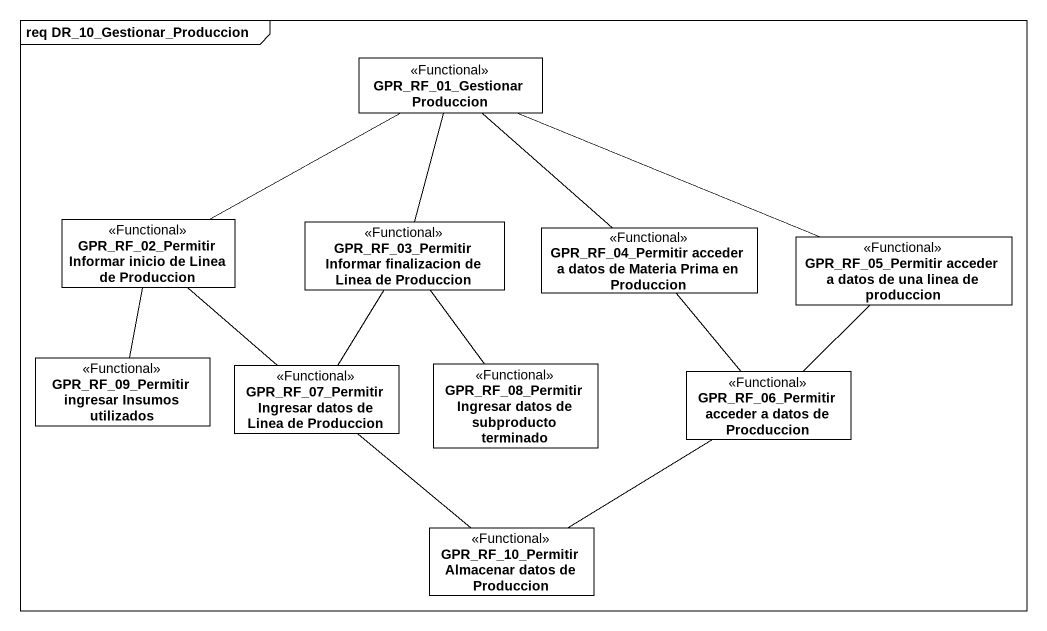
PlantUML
@startuml
mainframe req DR_10_Gestionar_Produccion
hide circle
hide empty members
class "GPR_RF_01_Gestionar Produccion" as GPR_RF_01_Gestionar <<Functional>>
class "GPR_RF_02_Permitir Informar inicio de Linea de Produccion" as GPR_RF_02_Permitir_Informar <<Functional>>
class "GPR_RF_03_Permitir Informar finalizacion de Linea de Produccion" as GPR_RF_03_Permitir_Informar <<Functional>>
class "GPR_RF_04_Permitir acceder a datos de Materia Prima en Produccion" as GPR_RF_04_Permitir_acceder <<Functional>>
class "GPR_RF_05_Permitir acceder a datos de una linea de produccion" as GPR_RF_05_Permitir_acceder <<Functional>>
class "GPR_RF_09_Permitir ingresar Insumos utilizados" as GPR_RF_09_Permitir_ingresar <<Functional>>
class "GPR_RF_07_Permitir Ingresar datos de Linea de Produccion" as GPR_RF_07_Permitir_Ingresar <<Functional>>
class "GPR_RF_08_Permitir Ingresar datos de subproducto terminado" as GPR_RF_08_Permitir_Ingresar <<Functional>>
class "GPR_RF_06_Permitir acceder a datos de Procduccion" as GPR_RF_06_Permitir_acceder <<Functional>>
class "GPR_RF_10_Permitir Almacenar datos de Produccion" as GPR_RF_10_Permitir <<Functional>>
GPR_RF_01_Gestionar -left- GPR_RF_02_Permitir_Informar
GPR_RF_01_Gestionar -- GPR_RF_03_Permitir_Informar
GPR_RF_01_Gestionar -- GPR_RF_04_Permitir_acceder
GPR_RF_01_Gestionar -right- GPR_RF_05_Permitir_acceder
GPR_RF_02_Permitir_Informar -- GPR_RF_09_Permitir_ingresar
GPR_RF_02_Permitir_Informar -- GPR_RF_07_Permitir_Ingresar
GPR_RF_03_Permitir_Informar -- GPR_RF_07_Permitir_Ingresar
GPR_RF_03_Permitir_Informar -- GPR_RF_08_Permitir_Ingresar
GPR_RF_04_Permitir_acceder -- GPR_RF_06_Permitir_acceder
GPR_RF_05_Permitir_acceder -- GPR_RF_06_Permitir_acceder
GPR_RF_07_Permitir_Ingresar -- GPR_RF_10_Permitir
GPR_RF_06_Permitir_acceder -- GPR_RF_10_Permitir
@enduml
